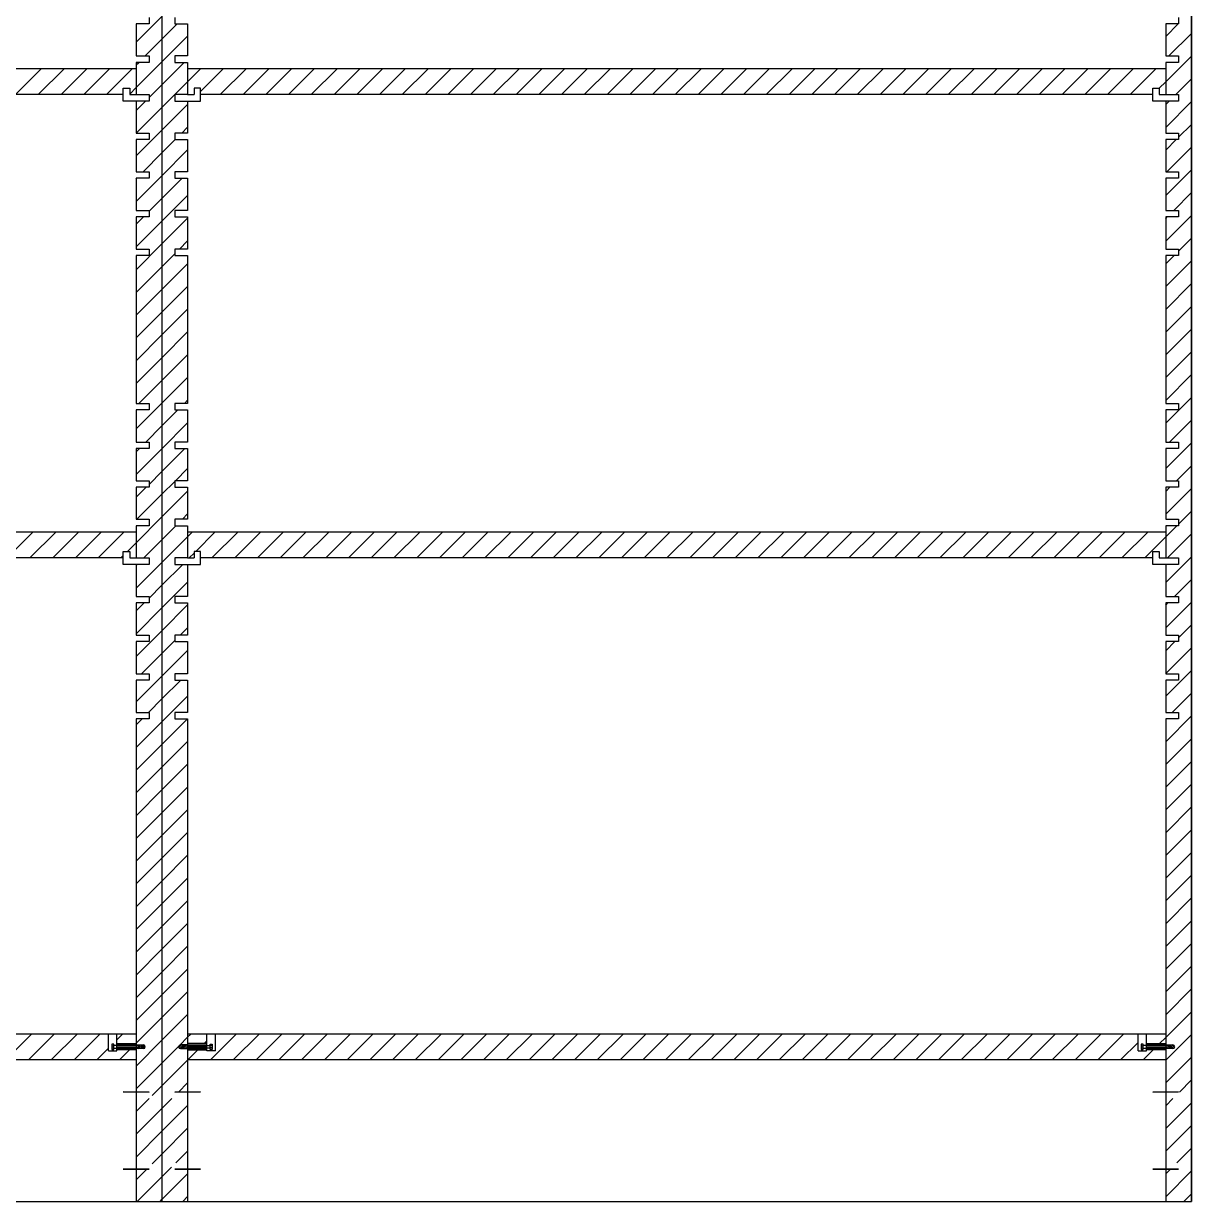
# Model space of a CAD drawing. Header units: millimetres. Extents: x -1085 to 10527, y 119 to 3003.
# Drawn here: x 2659 to 2749.7, y 1753.2 to 1844.7 of the extents above; entities that cross this region are included whole.
import ezdxf

# ---------------------------------------------------------------- set-up
doc = ezdxf.new("R2010")
doc.units = ezdxf.units.MM
doc.layers.add('A-SECT A-MCUT', color=4, linetype='Continuous', lineweight=35)

msp = doc.modelspace()

# ---------------------------------------------------------------- linework, layer by layer
for p, q in [((2669.708, 1990.221), (2669.708, 1753.221)), ((2749.708, 1753.221), (2749.708, 1990.221)), ((2749.708, 1990.221), (2749.708, 1753.221)), ((2668.708, 1845.221), (2668.708, 1844.721)), ((2670.708, 1845.221), (2670.708, 1844.721)), ((2748.708, 1845.221), (2748.708, 1844.721)), ((2667.708, 1844.721), (2667.708, 1842.221)), ((2667.708, 1844.721), (2667.708, 1842.221)), ((2668.708, 1844.721), (2667.708, 1844.721)), ((2670.708, 1844.721), (2671.708, 1844.721)), ((2671.708, 1844.721), (2671.708, 1842.221)), ((2671.708, 1844.721), (2671.708, 1842.221)), ((2747.708, 1844.721), (2747.708, 1842.221)), ((2748.708, 1844.721), (2747.708, 1844.721)), ((2667.708, 1842.221), (2668.708, 1842.221)), ((2667.708, 1841.721), (2667.708, 1839.221)), ((2667.708, 1841.721), (2667.708, 1839.221)), ((2668.708, 1841.721), (2667.708, 1841.721)), ((2668.708, 1842.221), (2668.708, 1841.721)), ((2671.708, 1842.221), (2670.708, 1842.221)), ((2670.708, 1842.221), (2670.708, 1841.721)), ((2670.708, 1841.721), (2671.708, 1841.721)), ((2671.708, 1841.721), (2671.708, 1839.221)), ((2671.708, 1841.721), (2671.708, 1839.221)), ((2747.708, 1842.221), (2748.708, 1842.221)), ((2747.708, 1841.721), (2747.708, 1839.221)), ((2748.708, 1841.721), (2747.708, 1841.721)), ((2748.708, 1842.221), (2748.708, 1841.721)), ((2667.708, 1841.221), (2631.708, 1841.221)), ((2747.708, 1841.221), (2671.708, 1841.221)), ((2666.708, 1838.721), (2666.708, 1839.721)), ((2666.708, 1839.721), (2667.208, 1839.721)), ((2667.208, 1839.721), (2667.208, 1839.221)), ((2672.708, 1839.721), (2672.208, 1839.721)), ((2672.208, 1839.721), (2672.208, 1839.221)), ((2672.708, 1838.721), (2672.708, 1839.721)), ((2746.708, 1838.721), (2746.708, 1839.721)), ((2746.708, 1839.721), (2747.208, 1839.721)), ((2747.208, 1839.721), (2747.208, 1839.221)), ((2666.708, 1839.221), (2632.708, 1839.221)), ((2667.708, 1838.721), (2666.708, 1838.721)), ((2667.208, 1839.221), (2667.708, 1839.221)), ((2667.208, 1839.221), (2667.708, 1839.221)), ((2667.708, 1839.221), (2668.708, 1839.221)), ((2667.708, 1838.721), (2667.708, 1836.221)), ((2667.708, 1838.721), (2667.708, 1836.221)), ((2668.708, 1838.721), (2667.708, 1838.721)), ((2668.708, 1839.221), (2668.708, 1838.721)), ((2671.708, 1839.221), (2670.708, 1839.221)), ((2670.708, 1839.221), (2670.708, 1838.721)), ((2670.708, 1838.721), (2671.708, 1838.721)), ((2671.708, 1839.221), (2672.208, 1839.221)), ((2671.708, 1839.221), (2672.208, 1839.221)), ((2671.708, 1838.721), (2671.708, 1836.221)), ((2671.708, 1838.721), (2671.708, 1836.221)), ((2671.708, 1838.721), (2672.708, 1838.721)), ((2746.708, 1839.221), (2672.708, 1839.221)), ((2747.708, 1838.721), (2746.708, 1838.721)), ((2747.208, 1839.221), (2747.708, 1839.221)), ((2747.708, 1839.221), (2748.708, 1839.221)), ((2747.708, 1838.721), (2747.708, 1836.221)), ((2748.708, 1838.721), (2747.708, 1838.721)), ((2748.708, 1839.221), (2748.708, 1838.721)), ((2667.708, 1836.221), (2668.708, 1836.221)), ((2668.708, 1836.221), (2668.708, 1835.721)), ((2671.708, 1836.221), (2670.708, 1836.221)), ((2670.708, 1836.221), (2670.708, 1835.721)), ((2747.708, 1836.221), (2748.708, 1836.221)), ((2748.708, 1836.221), (2748.708, 1835.721)), ((2667.708, 1835.721), (2667.708, 1833.221)), ((2667.708, 1835.721), (2667.708, 1833.221)), ((2668.708, 1835.721), (2667.708, 1835.721)), ((2670.708, 1835.721), (2671.708, 1835.721)), ((2671.708, 1835.721), (2671.708, 1833.221)), ((2671.708, 1835.721), (2671.708, 1833.221)), ((2747.708, 1835.721), (2747.708, 1833.221)), ((2748.708, 1835.721), (2747.708, 1835.721)), ((2667.708, 1833.221), (2668.708, 1833.221)), ((2668.708, 1833.221), (2668.708, 1832.721)), ((2671.708, 1833.221), (2670.708, 1833.221)), ((2670.708, 1833.221), (2670.708, 1832.721)), ((2747.708, 1833.221), (2748.708, 1833.221)), ((2748.708, 1833.221), (2748.708, 1832.721)), ((2667.708, 1832.721), (2667.708, 1830.221)), ((2667.708, 1832.721), (2667.708, 1830.221)), ((2668.708, 1832.721), (2667.708, 1832.721)), ((2670.708, 1832.721), (2671.708, 1832.721)), ((2671.708, 1832.721), (2671.708, 1830.221)), ((2671.708, 1832.721), (2671.708, 1830.221)), ((2747.708, 1832.721), (2747.708, 1830.221)), ((2748.708, 1832.721), (2747.708, 1832.721)), ((2667.708, 1830.221), (2668.708, 1830.221)), ((2667.708, 1829.721), (2667.708, 1827.221)), ((2667.708, 1829.721), (2667.708, 1827.221)), ((2668.708, 1829.721), (2667.708, 1829.721)), ((2668.708, 1830.221), (2668.708, 1829.721)), ((2671.708, 1830.221), (2670.708, 1830.221)), ((2670.708, 1830.221), (2670.708, 1829.721)), ((2670.708, 1829.721), (2671.708, 1829.721)), ((2671.708, 1829.721), (2671.708, 1827.221)), ((2671.708, 1829.721), (2671.708, 1827.221)), ((2747.708, 1830.221), (2748.708, 1830.221)), ((2747.708, 1829.721), (2747.708, 1827.221)), ((2748.708, 1829.721), (2747.708, 1829.721)), ((2748.708, 1830.221), (2748.708, 1829.721)), ((2667.708, 1827.221), (2668.708, 1827.221)), ((2667.708, 1826.721), (2667.708, 1815.221)), ((2668.708, 1826.721), (2667.708, 1826.721)), ((2668.708, 1827.221), (2668.708, 1826.721)), ((2671.708, 1827.221), (2670.708, 1827.221)), ((2670.708, 1827.221), (2670.708, 1826.721)), ((2670.708, 1826.721), (2671.708, 1826.721)), ((2671.708, 1826.721), (2671.708, 1815.221)), ((2747.708, 1827.221), (2748.708, 1827.221)), ((2747.708, 1826.721), (2747.708, 1815.221)), ((2748.708, 1826.721), (2747.708, 1826.721)), ((2748.708, 1827.221), (2748.708, 1826.721)), ((2667.708, 1815.221), (2668.708, 1815.221)), ((2668.708, 1815.221), (2668.708, 1814.721)), ((2671.708, 1815.221), (2670.708, 1815.221)), ((2670.708, 1815.221), (2670.708, 1814.721)), ((2747.708, 1815.221), (2748.708, 1815.221)), ((2748.708, 1815.221), (2748.708, 1814.721)), ((2667.708, 1814.721), (2667.708, 1812.221)), ((2668.708, 1814.721), (2667.708, 1814.721)), ((2670.708, 1814.721), (2671.708, 1814.721)), ((2671.708, 1814.721), (2671.708, 1812.221)), ((2747.708, 1814.721), (2747.708, 1812.221)), ((2748.708, 1814.721), (2747.708, 1814.721)), ((2667.708, 1812.221), (2668.708, 1812.221)), ((2668.708, 1812.221), (2668.708, 1811.721)), ((2671.708, 1812.221), (2670.708, 1812.221)), ((2670.708, 1812.221), (2670.708, 1811.721)), ((2747.708, 1812.221), (2748.708, 1812.221)), ((2748.708, 1812.221), (2748.708, 1811.721)), ((2667.708, 1811.721), (2667.708, 1809.221)), ((2668.708, 1811.721), (2667.708, 1811.721)), ((2670.708, 1811.721), (2671.708, 1811.721)), ((2671.708, 1811.721), (2671.708, 1809.221)), ((2747.708, 1811.721), (2747.708, 1809.221)), ((2748.708, 1811.721), (2747.708, 1811.721)), ((2667.708, 1809.221), (2668.708, 1809.221)), ((2667.708, 1808.721), (2667.708, 1806.221)), ((2668.708, 1808.721), (2667.708, 1808.721)), ((2668.708, 1809.221), (2668.708, 1808.721)), ((2671.708, 1809.221), (2670.708, 1809.221)), ((2670.708, 1809.221), (2670.708, 1808.721)), ((2670.708, 1808.721), (2671.708, 1808.721)), ((2671.708, 1808.721), (2671.708, 1806.221)), ((2747.708, 1809.221), (2748.708, 1809.221)), ((2747.708, 1808.721), (2747.708, 1806.221)), ((2748.708, 1808.721), (2747.708, 1808.721)), ((2748.708, 1809.221), (2748.708, 1808.721)), ((2667.708, 1806.221), (2668.708, 1806.221)), ((2667.708, 1805.721), (2667.708, 1803.221)), ((2668.708, 1805.721), (2667.708, 1805.721)), ((2668.708, 1806.221), (2668.708, 1805.721)), ((2671.708, 1806.221), (2670.708, 1806.221)), ((2670.708, 1806.221), (2670.708, 1805.721)), ((2670.708, 1805.721), (2671.708, 1805.721)), ((2671.708, 1805.721), (2671.708, 1803.221)), ((2747.708, 1806.221), (2748.708, 1806.221)), ((2747.708, 1805.721), (2747.708, 1803.221)), ((2748.708, 1805.721), (2747.708, 1805.721)), ((2748.708, 1806.221), (2748.708, 1805.721)), ((2667.708, 1805.221), (2631.708, 1805.221)), ((2747.708, 1805.221), (2671.708, 1805.221)), ((2666.708, 1803.221), (2632.708, 1803.221)), ((2666.708, 1802.721), (2666.708, 1803.721)), ((2666.708, 1803.721), (2667.208, 1803.721)), ((2667.208, 1803.721), (2667.208, 1803.221)), ((2667.208, 1803.221), (2667.708, 1803.221)), ((2667.708, 1803.221), (2668.708, 1803.221)), ((2668.708, 1803.221), (2668.708, 1802.721)), ((2671.708, 1803.221), (2670.708, 1803.221)), ((2670.708, 1803.221), (2670.708, 1802.721)), ((2671.708, 1803.221), (2672.208, 1803.221)), ((2672.708, 1803.721), (2672.208, 1803.721)), ((2672.208, 1803.721), (2672.208, 1803.221)), ((2672.708, 1802.721), (2672.708, 1803.721)), ((2746.708, 1803.221), (2672.708, 1803.221)), ((2746.708, 1802.721), (2746.708, 1803.721)), ((2746.708, 1803.721), (2747.208, 1803.721)), ((2747.208, 1803.721), (2747.208, 1803.221)), ((2747.208, 1803.221), (2747.708, 1803.221)), ((2747.708, 1803.221), (2748.708, 1803.221)), ((2748.708, 1803.221), (2748.708, 1802.721)), ((2667.708, 1802.721), (2666.708, 1802.721)), ((2667.708, 1802.721), (2667.708, 1800.221)), ((2668.708, 1802.721), (2667.708, 1802.721)), ((2670.708, 1802.721), (2671.708, 1802.721)), ((2671.708, 1802.721), (2671.708, 1800.221)), ((2671.708, 1802.721), (2672.708, 1802.721)), ((2747.708, 1802.721), (2746.708, 1802.721)), ((2747.708, 1802.721), (2747.708, 1800.221)), ((2748.708, 1802.721), (2747.708, 1802.721)), ((2667.708, 1800.221), (2668.708, 1800.221)), ((2668.708, 1800.221), (2668.708, 1799.721)), ((2671.708, 1800.221), (2670.708, 1800.221)), ((2670.708, 1800.221), (2670.708, 1799.721)), ((2747.708, 1800.221), (2748.708, 1800.221)), ((2748.708, 1800.221), (2748.708, 1799.721)), ((2667.708, 1799.721), (2667.708, 1797.221)), ((2668.708, 1799.721), (2667.708, 1799.721)), ((2670.708, 1799.721), (2671.708, 1799.721)), ((2671.708, 1799.721), (2671.708, 1797.221)), ((2747.708, 1799.721), (2747.708, 1797.221)), ((2748.708, 1799.721), (2747.708, 1799.721)), ((2667.708, 1797.221), (2668.708, 1797.221)), ((2667.708, 1796.721), (2667.708, 1794.221)), ((2668.708, 1796.721), (2667.708, 1796.721)), ((2668.708, 1797.221), (2668.708, 1796.721)), ((2671.708, 1797.221), (2670.708, 1797.221)), ((2670.708, 1797.221), (2670.708, 1796.721)), ((2670.708, 1796.721), (2671.708, 1796.721)), ((2671.708, 1796.721), (2671.708, 1794.221)), ((2747.708, 1797.221), (2748.708, 1797.221)), ((2747.708, 1796.721), (2747.708, 1794.221)), ((2748.708, 1796.721), (2747.708, 1796.721)), ((2748.708, 1797.221), (2748.708, 1796.721)), ((2667.708, 1794.221), (2668.708, 1794.221)), ((2668.708, 1794.221), (2668.708, 1793.721)), ((2671.708, 1794.221), (2670.708, 1794.221)), ((2670.708, 1794.221), (2670.708, 1793.721)), ((2747.708, 1794.221), (2748.708, 1794.221)), ((2748.708, 1794.221), (2748.708, 1793.721)), ((2667.708, 1793.721), (2667.708, 1791.221)), ((2668.708, 1793.721), (2667.708, 1793.721)), ((2670.708, 1793.721), (2671.708, 1793.721)), ((2671.708, 1793.721), (2671.708, 1791.221)), ((2747.708, 1793.721), (2747.708, 1791.221)), ((2748.708, 1793.721), (2747.708, 1793.721)), ((2667.708, 1791.221), (2668.708, 1791.221)), ((2668.708, 1791.221), (2668.708, 1790.721)), ((2671.708, 1791.221), (2670.708, 1791.221)), ((2670.708, 1791.221), (2670.708, 1790.721)), ((2747.708, 1791.221), (2748.708, 1791.221)), ((2748.708, 1791.221), (2748.708, 1790.721)), ((2667.708, 1790.721), (2667.708, 1753.221)), ((2668.708, 1790.721), (2667.708, 1790.721)), ((2670.708, 1790.721), (2671.708, 1790.721)), ((2671.708, 1790.721), (2671.708, 1753.221)), ((2747.708, 1790.721), (2747.708, 1753.221)), ((2748.708, 1790.721), (2747.708, 1790.721)), ((2667.708, 1766.221), (2631.708, 1766.221)), ((2665.558, 1764.913), (2665.558, 1766.221)), ((2665.958, 1765.438), (2665.808, 1765.438)), ((2665.808, 1765.438), (2665.808, 1765.038)), ((2665.958, 1765.038), (2665.958, 1765.438)), ((2666.208, 1765.488), (2666.208, 1766.221)), ((2666.208, 1764.988), (2666.208, 1765.488)), ((2666.208, 1765.488), (2667.708, 1765.488)), ((2666.208, 1765.438), (2667.708, 1765.438)), ((2667.708, 1765.488), (2667.708, 1764.988)), ((2667.708, 1765.378), (2668.268, 1765.378)), ((2667.76, 1765.378), (2668.05, 1765.098)), ((2667.9, 1765.378), (2668.19, 1765.098)), ((2668.04, 1765.378), (2668.32, 1765.108)), ((2668.18, 1765.378), (2668.392, 1765.173)), ((2671.235, 1765.378), (2671.023, 1765.173)), ((2671.375, 1765.378), (2671.096, 1765.108)), ((2671.708, 1765.378), (2671.148, 1765.378)), ((2671.515, 1765.378), (2671.225, 1765.098)), ((2671.655, 1765.378), (2671.365, 1765.098)), ((2747.708, 1766.221), (2671.708, 1766.221)), ((2671.708, 1765.488), (2671.708, 1764.988)), ((2673.208, 1765.488), (2671.708, 1765.488)), ((2673.208, 1765.438), (2671.708, 1765.438)), ((2673.208, 1765.488), (2673.208, 1766.221)), ((2673.208, 1764.988), (2673.208, 1765.488)), ((2673.458, 1765.438), (2673.608, 1765.438)), ((2673.458, 1765.038), (2673.458, 1765.438)), ((2673.608, 1765.438), (2673.608, 1765.038)), ((2673.858, 1764.913), (2673.858, 1766.221)), ((2745.558, 1764.913), (2745.558, 1766.221)), ((2745.958, 1765.438), (2745.808, 1765.438)), ((2745.808, 1765.438), (2745.808, 1765.038)), ((2745.958, 1765.038), (2745.958, 1765.438)), ((2746.208, 1765.488), (2746.208, 1766.221)), ((2746.208, 1764.988), (2746.208, 1765.488)), ((2746.208, 1765.488), (2747.708, 1765.488)), ((2746.208, 1765.438), (2747.708, 1765.438)), ((2747.708, 1765.488), (2747.708, 1764.988)), ((2747.708, 1765.378), (2748.268, 1765.378)), ((2747.76, 1765.378), (2748.05, 1765.098)), ((2747.9, 1765.378), (2748.19, 1765.098)), ((2748.04, 1765.378), (2748.32, 1765.108)), ((2748.18, 1765.378), (2748.392, 1765.173)), ((2665.558, 1764.913), (2666.208, 1764.913)), ((2665.808, 1765.32), (2665.958, 1765.32)), ((2665.808, 1765.156), (2665.958, 1765.156)), ((2665.808, 1765.038), (2665.958, 1765.038)), ((2666.208, 1765.338), (2665.958, 1765.338)), ((2665.958, 1765.138), (2666.208, 1765.138)), ((2667.708, 1765.338), (2666.208, 1765.338)), ((2666.208, 1765.238), (2667.708, 1765.238)), ((2666.208, 1765.138), (2667.708, 1765.138)), ((2666.208, 1765.038), (2667.708, 1765.038)), ((2666.208, 1764.913), (2666.208, 1764.988)), ((2667.708, 1764.988), (2666.208, 1764.988)), ((2667.708, 1765.293), (2667.91, 1765.098)), ((2668.268, 1765.098), (2667.708, 1765.098)), ((2671.148, 1765.098), (2671.708, 1765.098)), ((2671.708, 1765.293), (2671.505, 1765.098)), ((2671.708, 1765.338), (2673.208, 1765.338)), ((2673.208, 1765.238), (2671.708, 1765.238)), ((2673.208, 1765.138), (2671.708, 1765.138)), ((2673.208, 1765.038), (2671.708, 1765.038)), ((2671.708, 1764.988), (2673.208, 1764.988)), ((2673.208, 1765.338), (2673.458, 1765.338)), ((2673.458, 1765.138), (2673.208, 1765.138)), ((2673.208, 1764.913), (2673.208, 1764.988)), ((2673.858, 1764.913), (2673.208, 1764.913)), ((2673.608, 1765.32), (2673.458, 1765.32)), ((2673.608, 1765.156), (2673.458, 1765.156)), ((2673.608, 1765.038), (2673.458, 1765.038)), ((2745.558, 1764.913), (2746.208, 1764.913)), ((2745.808, 1765.32), (2745.958, 1765.32)), ((2745.808, 1765.156), (2745.958, 1765.156)), ((2745.808, 1765.038), (2745.958, 1765.038)), ((2746.208, 1765.338), (2745.958, 1765.338)), ((2745.958, 1765.138), (2746.208, 1765.138)), ((2747.708, 1765.338), (2746.208, 1765.338)), ((2746.208, 1765.238), (2747.708, 1765.238)), ((2746.208, 1765.138), (2747.708, 1765.138)), ((2746.208, 1765.038), (2747.708, 1765.038)), ((2746.208, 1764.913), (2746.208, 1764.988)), ((2747.708, 1764.988), (2746.208, 1764.988)), ((2747.708, 1765.293), (2747.91, 1765.098)), ((2748.268, 1765.098), (2747.708, 1765.098)), ((2667.708, 1764.221), (2631.708, 1764.221)), ((2747.708, 1764.221), (2671.708, 1764.221)), ((2549.708, 1753.221), (2749.708, 1753.221))]:
    msp.add_line(p, q)
at = {"linetype": 'Continuous', "transparency": 33554569}
for p, q in [((2667.708, 1843.293), (2669.708, 1845.293)), ((2669.708, 1843.525), (2670.904, 1844.721)), ((2747.708, 1843.744), (2748.685, 1844.721)), ((2668.404, 1842.221), (2669.708, 1843.525)), ((2669.708, 1841.758), (2671.708, 1843.758)), ((2747.953, 1842.221), (2749.708, 1843.976)), ((2667.708, 1839.758), (2669.708, 1841.758)), ((2667.708, 1841.525), (2667.904, 1841.721)), ((2669.708, 1839.99), (2671.439, 1841.721)), ((2747.708, 1840.208), (2749.708, 1842.208)), ((2658.333, 1839.221), (2660.333, 1841.221)), ((2660.1, 1839.221), (2662.1, 1841.221)), ((2661.868, 1839.221), (2663.868, 1841.221)), ((2663.636, 1839.221), (2665.636, 1841.221)), ((2665.404, 1839.221), (2667.404, 1841.221)), ((2671.708, 1840.222), (2672.707, 1841.221)), ((2672.708, 1839.454), (2674.475, 1841.221)), ((2674.242, 1839.221), (2676.242, 1841.221)), ((2676.01, 1839.221), (2678.01, 1841.221)), ((2677.778, 1839.221), (2679.778, 1841.221)), ((2679.546, 1839.221), (2681.546, 1841.221)), ((2681.314, 1839.221), (2683.314, 1841.221)), ((2683.081, 1839.221), (2685.081, 1841.221)), ((2684.849, 1839.221), (2686.849, 1841.221)), ((2686.617, 1839.221), (2688.617, 1841.221)), ((2688.385, 1839.221), (2690.385, 1841.221)), ((2690.152, 1839.221), (2692.152, 1841.221)), ((2691.92, 1839.221), (2693.92, 1841.221)), ((2693.688, 1839.221), (2695.688, 1841.221)), ((2695.456, 1839.221), (2697.456, 1841.221)), ((2697.223, 1839.221), (2699.223, 1841.221)), ((2698.991, 1839.221), (2700.991, 1841.221)), ((2700.759, 1839.221), (2702.759, 1841.221)), ((2702.527, 1839.221), (2704.527, 1841.221)), ((2704.295, 1839.221), (2706.295, 1841.221)), ((2706.062, 1839.221), (2708.062, 1841.221)), ((2707.83, 1839.221), (2709.83, 1841.221)), ((2709.598, 1839.221), (2711.598, 1841.221)), ((2711.366, 1839.221), (2713.366, 1841.221)), ((2713.133, 1839.221), (2715.133, 1841.221)), ((2714.901, 1839.221), (2716.901, 1841.221)), ((2716.669, 1839.221), (2718.669, 1841.221)), ((2718.437, 1839.221), (2720.437, 1841.221)), ((2720.204, 1839.221), (2722.204, 1841.221)), ((2721.972, 1839.221), (2723.972, 1841.221)), ((2723.74, 1839.221), (2725.74, 1841.221)), ((2725.508, 1839.221), (2727.508, 1841.221)), ((2727.275, 1839.221), (2729.275, 1841.221)), ((2729.043, 1839.221), (2731.043, 1841.221)), ((2730.811, 1839.221), (2732.811, 1841.221)), ((2732.579, 1839.221), (2734.579, 1841.221)), ((2734.347, 1839.221), (2736.347, 1841.221)), ((2736.114, 1839.221), (2738.114, 1841.221)), ((2737.882, 1839.221), (2739.882, 1841.221)), ((2739.65, 1839.221), (2741.65, 1841.221)), ((2741.418, 1839.221), (2743.418, 1841.221)), ((2743.185, 1839.221), (2745.185, 1841.221)), ((2744.953, 1839.221), (2746.953, 1841.221)), ((2748.489, 1839.221), (2749.708, 1840.44)), ((2667.208, 1839.258), (2667.708, 1839.758)), ((2668.708, 1838.99), (2669.708, 1839.99)), ((2669.708, 1838.222), (2671.708, 1840.222)), ((2747.208, 1839.708), (2747.708, 1840.208)), ((2667.708, 1837.99), (2668.439, 1838.721)), ((2747.708, 1838.44), (2747.989, 1838.721)), ((2747.708, 1836.673), (2749.708, 1838.673)), ((2667.708, 1836.222), (2669.708, 1838.222)), ((2669.708, 1836.454), (2671.708, 1838.454)), ((2748.708, 1835.905), (2749.708, 1836.905)), ((2667.708, 1834.454), (2669.708, 1836.454)), ((2671.242, 1836.221), (2671.708, 1836.687)), ((2669.708, 1834.687), (2670.742, 1835.721)), ((2747.708, 1834.905), (2748.524, 1835.721)), ((2747.792, 1833.221), (2749.708, 1835.137)), ((2668.242, 1833.221), (2669.708, 1834.687)), ((2669.708, 1832.919), (2671.708, 1834.919)), ((2747.708, 1831.369), (2749.708, 1833.369)), ((2667.708, 1830.919), (2669.708, 1832.919)), ((2667.708, 1832.687), (2667.742, 1832.721)), ((2669.708, 1831.151), (2671.278, 1832.721)), ((2669.708, 1829.383), (2671.708, 1831.383)), ((2748.328, 1830.221), (2749.708, 1831.601)), ((2668.708, 1830.151), (2669.708, 1831.151)), ((2667.708, 1829.151), (2668.278, 1829.721)), ((2669.708, 1827.615), (2671.708, 1829.615)), ((2747.708, 1827.834), (2749.708, 1829.834)), ((2747.708, 1829.601), (2747.828, 1829.721)), ((2667.708, 1827.383), (2669.708, 1829.383)), ((2667.708, 1825.615), (2669.708, 1827.615)), ((2671.081, 1827.221), (2671.708, 1827.848)), ((2748.708, 1827.066), (2749.708, 1828.066)), ((2669.708, 1825.848), (2670.708, 1826.848)), ((2747.708, 1826.066), (2748.363, 1826.721)), ((2667.708, 1823.848), (2669.708, 1825.848)), ((2669.708, 1824.08), (2671.708, 1826.08)), ((2747.708, 1824.298), (2749.708, 1826.298)), ((2667.708, 1822.08), (2669.708, 1824.08)), ((2669.708, 1822.312), (2671.708, 1824.312)), ((2747.708, 1822.53), (2749.708, 1824.53)), ((2667.708, 1820.312), (2669.708, 1822.312)), ((2669.708, 1820.544), (2671.708, 1822.544)), ((2747.708, 1820.763), (2749.708, 1822.763)), ((2667.708, 1818.544), (2669.708, 1820.544)), ((2669.708, 1818.777), (2671.708, 1820.777)), ((2747.708, 1818.995), (2749.708, 1820.995)), ((2667.708, 1816.777), (2669.708, 1818.777)), ((2669.708, 1817.009), (2671.708, 1819.009)), ((2747.708, 1817.227), (2749.708, 1819.227)), ((2667.92, 1815.221), (2669.708, 1817.009)), ((2669.708, 1815.241), (2671.708, 1817.241)), ((2747.708, 1815.459), (2749.708, 1817.459)), ((2667.708, 1813.241), (2669.708, 1815.241)), ((2671.456, 1815.221), (2671.708, 1815.473)), ((2747.708, 1813.692), (2749.708, 1815.692)), ((2669.708, 1813.473), (2670.956, 1814.721)), ((2748.005, 1812.221), (2749.708, 1813.924)), ((2668.456, 1812.221), (2669.708, 1813.473)), ((2669.708, 1811.706), (2671.708, 1813.706)), ((2747.708, 1810.156), (2749.708, 1812.156)), ((2667.708, 1811.473), (2667.956, 1811.721)), ((2667.708, 1809.706), (2669.708, 1811.706)), ((2669.708, 1809.938), (2671.491, 1811.721)), ((2748.541, 1809.221), (2749.708, 1810.388)), ((2668.708, 1808.938), (2669.708, 1809.938)), ((2670.759, 1809.221), (2671.708, 1810.17)), ((2667.708, 1807.938), (2668.491, 1808.721)), ((2669.708, 1808.17), (2670.708, 1809.17)), ((2669.708, 1806.402), (2671.708, 1808.402)), ((2747.708, 1808.388), (2748.041, 1808.721)), ((2747.708, 1806.621), (2749.708, 1808.621)), ((2667.759, 1806.221), (2669.708, 1808.17)), ((2671.295, 1806.221), (2671.708, 1806.635)), ((2748.708, 1805.853), (2749.708, 1806.853)), ((2667.708, 1804.402), (2669.708, 1806.402)), ((2669.708, 1804.635), (2670.795, 1805.721)), ((2747.708, 1804.853), (2748.576, 1805.721)), ((2657.688, 1803.221), (2659.688, 1805.221)), ((2659.456, 1803.221), (2661.456, 1805.221)), ((2661.223, 1803.221), (2663.223, 1805.221)), ((2662.991, 1803.221), (2664.991, 1805.221)), ((2664.759, 1803.221), (2666.759, 1805.221)), ((2669.708, 1802.867), (2671.708, 1804.867)), ((2671.708, 1804.867), (2672.062, 1805.221)), ((2672.33, 1803.721), (2673.83, 1805.221)), ((2673.598, 1803.221), (2675.598, 1805.221)), ((2675.366, 1803.221), (2677.366, 1805.221)), ((2677.133, 1803.221), (2679.133, 1805.221)), ((2678.901, 1803.221), (2680.901, 1805.221)), ((2680.669, 1803.221), (2682.669, 1805.221)), ((2682.437, 1803.221), (2684.437, 1805.221)), ((2684.204, 1803.221), (2686.204, 1805.221)), ((2685.972, 1803.221), (2687.972, 1805.221)), ((2687.74, 1803.221), (2689.74, 1805.221)), ((2689.508, 1803.221), (2691.508, 1805.221)), ((2691.275, 1803.221), (2693.275, 1805.221)), ((2693.043, 1803.221), (2695.043, 1805.221)), ((2694.811, 1803.221), (2696.811, 1805.221)), ((2696.579, 1803.221), (2698.579, 1805.221)), ((2698.347, 1803.221), (2700.347, 1805.221)), ((2700.114, 1803.221), (2702.114, 1805.221)), ((2701.882, 1803.221), (2703.882, 1805.221)), ((2703.65, 1803.221), (2705.65, 1805.221)), ((2705.418, 1803.221), (2707.418, 1805.221)), ((2707.185, 1803.221), (2709.185, 1805.221)), ((2708.953, 1803.221), (2710.953, 1805.221)), ((2710.721, 1803.221), (2712.721, 1805.221)), ((2712.489, 1803.221), (2714.489, 1805.221)), ((2714.256, 1803.221), (2716.256, 1805.221)), ((2716.024, 1803.221), (2718.024, 1805.221)), ((2717.792, 1803.221), (2719.792, 1805.221)), ((2719.56, 1803.221), (2721.56, 1805.221)), ((2721.328, 1803.221), (2723.328, 1805.221)), ((2723.095, 1803.221), (2725.095, 1805.221)), ((2724.863, 1803.221), (2726.863, 1805.221)), ((2726.631, 1803.221), (2728.631, 1805.221)), ((2728.399, 1803.221), (2730.399, 1805.221)), ((2730.166, 1803.221), (2732.166, 1805.221)), ((2731.934, 1803.221), (2733.934, 1805.221)), ((2733.702, 1803.221), (2735.702, 1805.221)), ((2735.47, 1803.221), (2737.47, 1805.221)), ((2737.237, 1803.221), (2739.237, 1805.221)), ((2739.005, 1803.221), (2741.005, 1805.221)), ((2740.773, 1803.221), (2742.773, 1805.221)), ((2742.541, 1803.221), (2744.541, 1805.221)), ((2744.308, 1803.221), (2746.308, 1805.221)), ((2746.076, 1803.221), (2747.708, 1804.853)), ((2747.844, 1803.221), (2749.708, 1805.085)), ((2667.027, 1803.721), (2667.708, 1804.402)), ((2668.295, 1803.221), (2669.708, 1804.635)), ((2666.527, 1803.221), (2666.708, 1803.402)), ((2671.83, 1803.221), (2672.208, 1803.599)), ((2747.708, 1801.317), (2749.708, 1803.317)), ((2667.708, 1800.867), (2669.708, 1802.867)), ((2667.708, 1802.635), (2667.795, 1802.721)), ((2669.708, 1801.099), (2671.33, 1802.721)), ((2668.708, 1800.099), (2669.708, 1801.099)), ((2669.708, 1799.331), (2671.708, 1801.331)), ((2748.38, 1800.221), (2749.708, 1801.549)), ((2667.708, 1799.099), (2668.33, 1799.721)), ((2667.708, 1797.331), (2669.708, 1799.331)), ((2669.708, 1797.563), (2671.708, 1799.563)), ((2747.708, 1797.782), (2749.708, 1799.782)), ((2747.708, 1799.549), (2747.88, 1799.721)), ((2667.708, 1795.563), (2669.708, 1797.563)), ((2671.133, 1797.221), (2671.708, 1797.796)), ((2748.708, 1797.014), (2749.708, 1798.014)), ((2669.708, 1795.796), (2670.708, 1796.796)), ((2747.708, 1796.014), (2748.415, 1796.721)), ((2668.133, 1794.221), (2669.708, 1795.796)), ((2669.708, 1794.028), (2671.708, 1796.028)), ((2747.708, 1794.246), (2749.708, 1796.246)), ((2667.708, 1792.028), (2669.708, 1794.028)), ((2671.669, 1794.221), (2671.708, 1794.26)), ((2747.708, 1792.478), (2749.708, 1794.478)), ((2669.708, 1792.26), (2671.169, 1793.721)), ((2668.669, 1791.221), (2669.708, 1792.26)), ((2669.708, 1790.492), (2671.708, 1792.492)), ((2748.218, 1791.221), (2749.708, 1792.711)), ((2667.708, 1790.26), (2668.169, 1790.721)), ((2667.708, 1788.492), (2669.708, 1790.492)), ((2669.708, 1788.725), (2671.704, 1790.721)), ((2747.708, 1788.943), (2749.708, 1790.943)), ((2747.708, 1790.711), (2747.718, 1790.721)), ((2747.708, 1787.175), (2749.708, 1789.175)), ((2667.708, 1786.725), (2669.708, 1788.725)), ((2669.708, 1786.957), (2671.708, 1788.957)), ((2747.708, 1785.407), (2749.708, 1787.407)), ((2667.708, 1784.957), (2669.708, 1786.957)), ((2669.708, 1785.189), (2671.708, 1787.189)), ((2747.708, 1783.64), (2749.708, 1785.64)), ((2667.708, 1783.189), (2669.708, 1785.189)), ((2669.708, 1783.421), (2671.708, 1785.421)), ((2747.708, 1781.872), (2749.708, 1783.872)), ((2667.708, 1781.421), (2669.708, 1783.421)), ((2669.708, 1781.654), (2671.708, 1783.654)), ((2669.708, 1779.886), (2671.708, 1781.886)), ((2747.708, 1780.104), (2749.708, 1782.104)), ((2667.708, 1779.654), (2669.708, 1781.654)), ((2669.708, 1778.118), (2671.708, 1780.118)), ((2747.708, 1778.336), (2749.708, 1780.336)), ((2667.708, 1777.886), (2669.708, 1779.886)), ((2669.708, 1776.35), (2671.708, 1778.35)), ((2747.708, 1776.568), (2749.708, 1778.568)), ((2667.708, 1776.118), (2669.708, 1778.118)), ((2667.708, 1774.35), (2669.708, 1776.35)), ((2669.708, 1774.582), (2671.708, 1776.582)), ((2747.708, 1774.801), (2749.708, 1776.801)), ((2667.708, 1772.582), (2669.708, 1774.582)), ((2669.708, 1772.815), (2671.708, 1774.815)), ((2747.708, 1773.033), (2749.708, 1775.033)), ((2667.708, 1770.815), (2669.708, 1772.815)), ((2669.708, 1771.047), (2671.708, 1773.047)), ((2747.708, 1771.265), (2749.708, 1773.265)), ((2667.708, 1769.047), (2669.708, 1771.047)), ((2669.708, 1769.279), (2671.708, 1771.279)), ((2747.708, 1769.497), (2749.708, 1771.497)), ((2667.708, 1767.279), (2669.708, 1769.279)), ((2669.708, 1767.511), (2671.708, 1769.511)), ((2747.708, 1767.73), (2749.708, 1769.73)), ((2667.708, 1765.511), (2669.708, 1767.511)), ((2669.708, 1765.744), (2671.708, 1767.744)), ((2747.708, 1765.962), (2749.708, 1767.962)), ((2657.579, 1764.221), (2659.579, 1766.221)), ((2659.347, 1764.221), (2661.347, 1766.221)), ((2661.114, 1764.221), (2663.114, 1766.221)), ((2662.882, 1764.221), (2664.882, 1766.221)), ((2666.208, 1765.779), (2666.65, 1766.221)), ((2667.684, 1765.488), (2667.708, 1765.511)), ((2667.708, 1763.744), (2669.708, 1765.744)), ((2671.102, 1765.37), (2671.708, 1765.976)), ((2671.708, 1765.976), (2671.953, 1766.221)), ((2672.987, 1765.488), (2673.208, 1765.708)), ((2673.489, 1764.221), (2675.489, 1766.221)), ((2675.256, 1764.221), (2677.256, 1766.221)), ((2677.024, 1764.221), (2679.024, 1766.221)), ((2678.792, 1764.221), (2680.792, 1766.221)), ((2680.56, 1764.221), (2682.56, 1766.221)), ((2682.328, 1764.221), (2684.328, 1766.221)), ((2684.095, 1764.221), (2686.095, 1766.221)), ((2685.863, 1764.221), (2687.863, 1766.221)), ((2687.631, 1764.221), (2689.631, 1766.221)), ((2689.399, 1764.221), (2691.399, 1766.221)), ((2691.166, 1764.221), (2693.166, 1766.221)), ((2692.934, 1764.221), (2694.934, 1766.221)), ((2694.702, 1764.221), (2696.702, 1766.221)), ((2696.47, 1764.221), (2698.47, 1766.221)), ((2698.237, 1764.221), (2700.237, 1766.221)), ((2700.005, 1764.221), (2702.005, 1766.221)), ((2701.773, 1764.221), (2703.773, 1766.221)), ((2703.541, 1764.221), (2705.541, 1766.221)), ((2705.308, 1764.221), (2707.308, 1766.221)), ((2707.076, 1764.221), (2709.076, 1766.221)), ((2708.844, 1764.221), (2710.844, 1766.221)), ((2710.612, 1764.221), (2712.612, 1766.221)), ((2712.38, 1764.221), (2714.38, 1766.221)), ((2714.147, 1764.221), (2716.147, 1766.221)), ((2715.915, 1764.221), (2717.915, 1766.221)), ((2717.683, 1764.221), (2719.683, 1766.221)), ((2719.451, 1764.221), (2721.451, 1766.221)), ((2721.218, 1764.221), (2723.218, 1766.221)), ((2722.986, 1764.221), (2724.986, 1766.221)), ((2724.754, 1764.221), (2726.754, 1766.221)), ((2726.522, 1764.221), (2728.522, 1766.221)), ((2728.289, 1764.221), (2730.289, 1766.221)), ((2730.057, 1764.221), (2732.057, 1766.221)), ((2731.825, 1764.221), (2733.825, 1766.221)), ((2733.593, 1764.221), (2735.593, 1766.221)), ((2735.361, 1764.221), (2737.361, 1766.221)), ((2737.128, 1764.221), (2739.128, 1766.221)), ((2738.896, 1764.221), (2740.896, 1766.221)), ((2740.664, 1764.221), (2742.664, 1766.221)), ((2742.432, 1764.221), (2744.432, 1766.221)), ((2744.199, 1764.221), (2745.558, 1765.58)), ((2747.233, 1765.488), (2747.708, 1765.962)), ((2747.708, 1764.194), (2749.708, 1766.194)), ((2664.65, 1764.221), (2665.558, 1765.129)), ((2666.418, 1764.221), (2667.184, 1764.988)), ((2669.708, 1763.976), (2671.015, 1765.284)), ((2671.721, 1764.221), (2672.487, 1764.988)), ((2745.967, 1764.221), (2746.733, 1764.988)), ((2667.708, 1761.976), (2669.708, 1763.976)), ((2669.708, 1762.208), (2671.708, 1764.208)), ((2747.708, 1762.426), (2749.708, 1764.426)), ((2748.77, 1761.721), (2749.708, 1762.659)), ((2668.958, 1761.458), (2669.708, 1762.208)), ((2670.989, 1761.721), (2671.708, 1762.44)), ((2667.708, 1760.208), (2668.721, 1761.221)), ((2669.708, 1760.44), (2670.489, 1761.221)), ((2747.708, 1760.659), (2748.27, 1761.221)), ((2747.708, 1758.891), (2749.708, 1760.891)), ((2667.708, 1758.44), (2669.708, 1760.44)), ((2669.708, 1758.673), (2671.708, 1760.673)), ((2747.708, 1757.123), (2749.708, 1759.123)), ((2667.708, 1756.673), (2669.708, 1758.673)), ((2669.708, 1756.905), (2671.708, 1758.905)), ((2670.792, 1756.221), (2671.708, 1757.137)), ((2748.574, 1756.221), (2749.708, 1757.355)), ((2668.958, 1756.155), (2669.708, 1756.905)), ((2667.708, 1754.905), (2668.524, 1755.721)), ((2669.708, 1755.137), (2670.458, 1755.887)), ((2669.708, 1753.369), (2671.708, 1755.369)), ((2747.708, 1755.355), (2748.074, 1755.721)), ((2747.708, 1753.588), (2749.708, 1755.588)), ((2667.792, 1753.221), (2669.708, 1755.137)), ((2671.328, 1753.221), (2671.708, 1753.601)), ((2749.109, 1753.221), (2749.708, 1753.82)), ((2669.56, 1753.221), (2669.708, 1753.369))]:
    msp.add_line(p, q, dxfattribs=at)
for centre, start, end in [((2668.268, 1765.238), 270, 90), ((2671.148, 1765.238), 90, 270), ((2748.268, 1765.238), 270, 90)]:
    msp.add_arc(centre, 0.14, start, end)
at = {"layer": 'A-SECT A-MCUT', "transparency": 33554625}
for p, q in [((2666.708, 1761.731), (2668.708, 1761.712)), ((2672.708, 1761.731), (2670.708, 1761.712)), ((2748.708, 1761.731), (2746.708, 1761.712)), ((2666.708, 1755.741), (2668.708, 1755.721)), ((2672.707, 1755.741), (2670.708, 1755.721)), ((2748.707, 1755.741), (2746.708, 1755.721))]:
    msp.add_line(p, q, dxfattribs=at)

doc.saveas('drawing.dxf')
